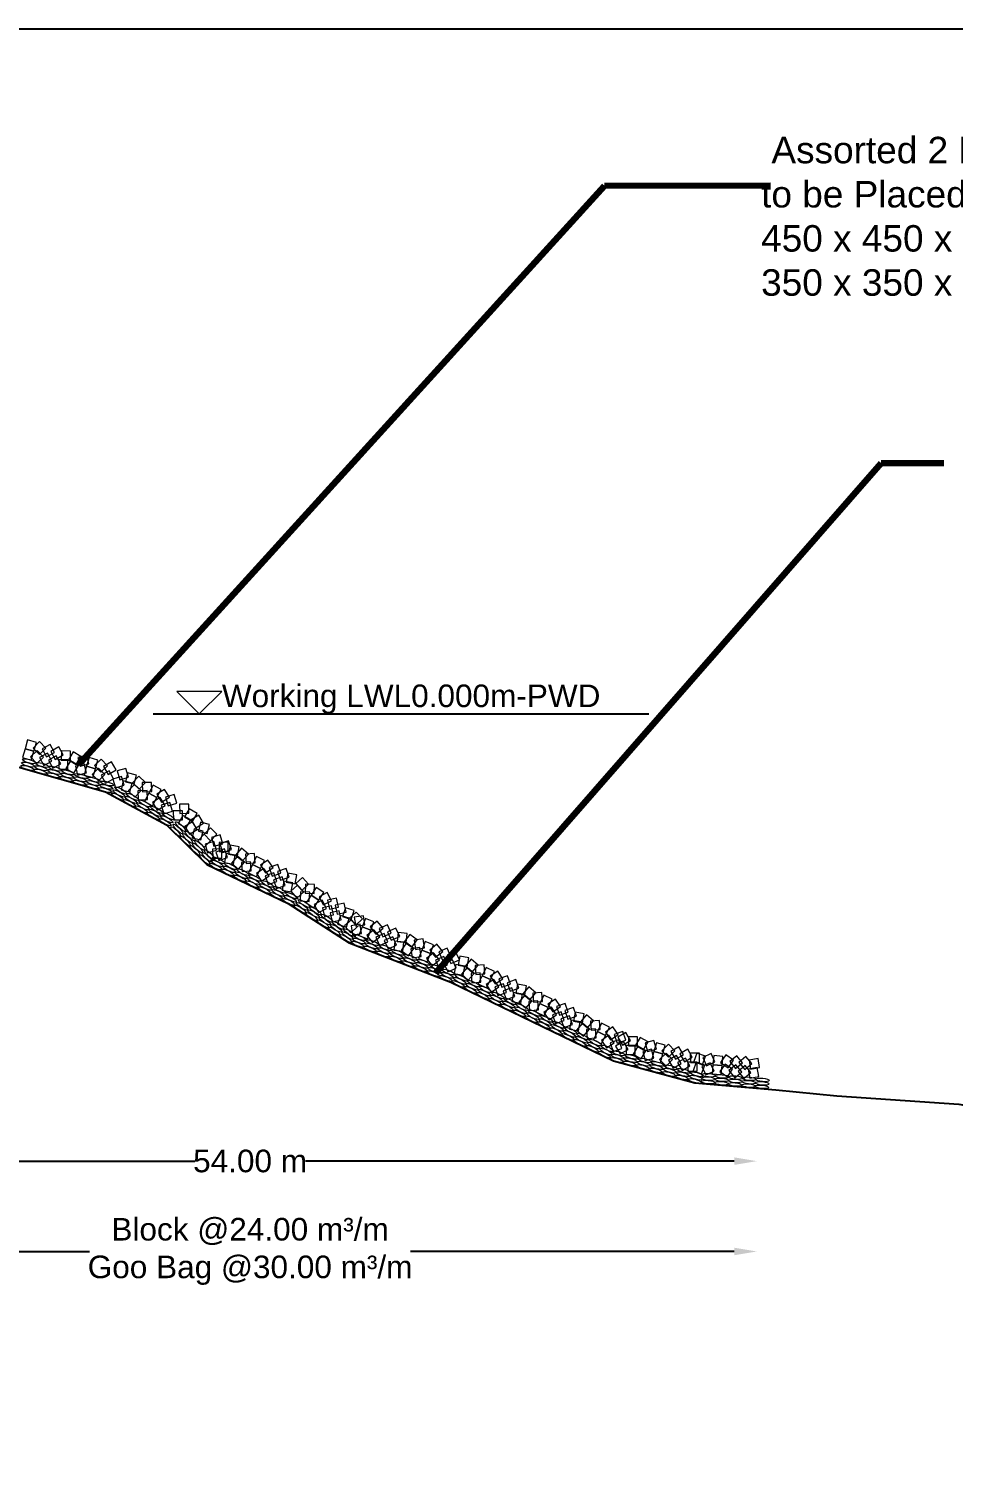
# Model space of a CAD drawing. Header units: inches. Extents: x 66615 to 414904, y -29123 to 90068.
# Drawn here: x 139622 to 141668, y 76529 to 79737 of the extents above; entities that cross this region are included whole.
import ezdxf

# ---------------------------------------------------------------- set-up
doc = ezdxf.new("R2010")
doc.units = ezdxf.units.IN
doc.header["$LTSCALE"] = 7
doc.header["$MEASUREMENT"] = 0
doc.header["$PDMODE"] = 3
for name, color, linetype, lineweight in [('Cross Section Labels', 7, 'Continuous', 9), ('Existing_Bed_Level for Xsection', 7, 'Continuous', 25), ('Long Section Labels', 7, 'Continuous', 9)]:
    doc.layers.add(name, color=color, linetype=linetype, lineweight=lineweight)
doc.styles.get("Standard").update_dxf_attribs({"font": 'arial.ttf'})
doc.dimstyles.new('Appron Lebeling Style', dxfattribs={"dimtxt": 50, "dimasz": 50, "dimexe": 0.18, "dimexo": 0.0625, "dimgap": 0.09, "dimtad": 0, "dimtih": 1, "dimtoh": 1, "dimdec": 4, "dimzin": 0, "dimdsep": 46, "dimtxsty": 'Standard', "dimcen": 0.09, "dimse1": 1, "dimse2": 1, "dimadec": 0, "dimazin": 0, "dimtfac": 1, "dimtdec": 4, "dimtofl": 0, "dimtmove": 0, "dimatfit": 3, "dimfxl": 1, "dimtolj": 1, "dimtzin": 0, "dimarcsym": 0})
doc.dimstyles.get("Standard").update_dxf_attribs({"dimtxt": 0.18, "dimasz": 0.18, "dimexe": 0.18, "dimexo": 0.0625, "dimgap": 0.09, "dimtad": 0, "dimtih": 1, "dimtoh": 1, "dimdec": 4, "dimzin": 0, "dimdsep": 46, "dimtxsty": 'Standard', "dimcen": 0.09, "dimadec": 0, "dimazin": 0, "dimtfac": 1, "dimtdec": 4, "dimtofl": 0, "dimtmove": 0, "dimatfit": 3, "dimfxl": 1, "dimtolj": 1, "dimtzin": 0, "dimarcsym": 0})

# ---------------------------------------------------------------- blocks, each defined once
blk = doc.blocks.new('*D39')
at = {"layer": 'Cross Section Labels', "color": 0, "lineweight": -2, "transparency": 16777216}
for p, q in [((139038.9, 77230.4), (139988.6, 77230.4)), ((141183.4, 77230.4), (140233.7, 77230.4))]:
    blk.add_line(p, q, dxfattribs=at)
at = {"layer": 'Cross Section Labels', "color": 0, "transparency": 16777216}
for points in [[(139038.9, 77238.7), (139038.9, 77222.1), (138988.9, 77230.4)], [(141183.4, 77238.7), (141183.4, 77222.1), (141233.4, 77230.4)]]:
    blk.add_solid(points, dxfattribs=at)
at = {"layer": 'Defpoints', "color": 0, "transparency": 16777216}
for p in [(138988.9, 78220.4), (141233.4, 77392), (141233.4, 77230.4)]:
    blk.add_point(p, dxfattribs=at)
at = {"layer": 'Cross Section Labels', "color": 0, "transparency": 16777216, "insert": (140111.2, 77230.4), "char_height": 50, "attachment_point": 5}
blk.add_mtext('\\A1;54.00 m', dxfattribs=at)
blk = doc.blocks.new('*D40')
at = {"layer": 'Cross Section Labels', "color": 0, "lineweight": -2, "transparency": 16777216}
for p, q in [((139038.9, 77030.4), (139755.5, 77030.4)), ((141183.4, 77030.4), (140466.8, 77030.4))]:
    blk.add_line(p, q, dxfattribs=at)
at = {"layer": 'Cross Section Labels', "color": 0, "transparency": 16777216}
for points in [[(139038.9, 77038.7), (139038.9, 77022.1), (138988.9, 77030.4)], [(141183.4, 77038.7), (141183.4, 77022.1), (141233.4, 77030.4)]]:
    blk.add_solid(points, dxfattribs=at)
at = {"layer": 'Defpoints', "color": 0, "transparency": 16777216}
for p in [(138988.9, 78220.4), (141233.4, 77392), (141233.4, 77030.4)]:
    blk.add_point(p, dxfattribs=at)
at = {"layer": 'Cross Section Labels', "color": 0, "transparency": 16777216, "insert": (140111.2, 77030.4), "char_height": 50, "attachment_point": 5}
blk.add_mtext('\\A1;Block @24.00 m³/m ^JGoo Bag @30.00 m³/m ', dxfattribs=at)

msp = doc.modelspace()

# ---------------------------------------------------------------- linework, layer by layer
msp.add_lwpolyline([(137575.75902, 79736.68441), (147575.75902, 79736.68441), (147575.75902, 72665.68441), (137575.75902, 72665.68441)], close=True)
at = {"layer": 'Cross Section Labels'}
msp.add_lwpolyline([(139998.73673, 78220.38441), (140048.73673, 78270.38441), (139948.73673, 78270.38441)], close=True, dxfattribs=at)
at = {"layer": 'Existing_Bed_Level for Xsection'}
for points in [[(138520.41501, 78312.90057), (138665.75902, 78274.38441), (138890.75902, 78231.18441), (139025.75902, 78216.33441), (139160.75902, 78205.98441), (139250.75902, 78205.53441), (139385.75902, 78163.23441), (139790.75902, 78047.58441), (139925.75902, 77974.68441), (140015.75902, 77887.38441), (140195.75902, 77800.53441), (140330.75902, 77713.68441), (140555.75902, 77626.38441), (140735.75902, 77539.53441), (140915.75902, 77452.23441), (141095.75902, 77404.08441), (141275.75902, 77388.33441), (141410.75902, 77375.28441), (141680.75902, 77356.38441), (141905.75902, 77316.33441), (142265.75902, 77276.28441), (142490.75902, 77236.68441)], [(139896.43303, 78220.38441), (140994.49397, 78220.38441)]]:
    msp.add_lwpolyline(points, dxfattribs=at)
at = {"layer": 'Long Section Labels'}
for points in [[(139632.32965, 78137.75159), (139612.85798, 78143.31184), (139607.29773, 78123.84016), (139626.76941, 78118.27992)], [(139637.8899, 78157.22327), (139618.41822, 78162.78352), (139612.85798, 78143.31184), (139632.32965, 78137.75159)], [(139659.16275, 78144.48173), (139645.07119, 78159.02444), (139630.52848, 78144.93289), (139644.62003, 78130.39017)], [(139668.25446, 78152.91405), (139650.5503, 78143.08423), (139660.38012, 78125.38008), (139678.08428, 78135.20989)], [(139697.55908, 78129.66061), (139687.71517, 78147.35694), (139670.01885, 78137.51302), (139679.86276, 78119.8167)], [(139653.6025, 78125.01005), (139639.51095, 78139.55277), (139624.96823, 78125.46121), (139639.05979, 78110.9185)], [(139662.69421, 78133.44238), (139644.99006, 78123.61256), (139654.81987, 78105.9084), (139672.52403, 78115.73822)], [(139691.99884, 78110.18894), (139682.15492, 78127.88526), (139664.4586, 78118.04135), (139674.30251, 78100.34502)], [(139707.98762, 78118.51504), (139687.74026, 78118.84212), (139687.41318, 78098.59476), (139707.66053, 78098.26768)], [(139713.54786, 78137.98671), (139693.3005, 78138.31379), (139692.97342, 78118.06644), (139713.22078, 78117.73935)], [(139731.06253, 78106.4712), (139713.69552, 78116.88511), (139703.28161, 78099.5181), (139720.64862, 78089.10419)], [(139736.62278, 78125.94288), (139719.25577, 78136.35679), (139708.84186, 78118.98978), (139726.20887, 78108.57587)], [(139749.57263, 78129.18348), (139729.9266, 78124.27472), (139734.83536, 78104.62869), (139754.48139, 78109.53745)], [(139774.19163, 78118.30155), (139754.71995, 78123.8618), (139749.15971, 78104.39012), (139768.63138, 78098.82988)], [(139795.46448, 78105.56001), (139781.37293, 78120.10273), (139766.83021, 78106.01117), (139780.92176, 78091.46846)], [(139804.55619, 78113.99233), (139786.85203, 78104.16252), (139796.68185, 78086.45836), (139814.38601, 78096.28818)], [(139744.01238, 78109.7118), (139724.36635, 78104.80304), (139729.27511, 78085.15701), (139748.92114, 78090.06577)], [(139768.63138, 78098.82988), (139749.15971, 78104.39012), (139743.59946, 78084.91845), (139763.07114, 78079.3582)], [(139789.90424, 78086.08833), (139775.81268, 78100.63105), (139761.26996, 78086.5395), (139775.36152, 78071.99678)], [(139798.99594, 78094.52066), (139781.29179, 78084.69084), (139791.12161, 78066.98668), (139808.82576, 78076.8165)], [(139832.51877, 78062.62989), (139826.71538, 78082.03049), (139807.31478, 78076.22709), (139813.11818, 78056.8265)], [(139842.14054, 78080.44798), (139836.33714, 78099.84857), (139816.93655, 78094.04518), (139822.73994, 78074.64458)], [(139859.54687, 78085.13675), (139839.84468, 78089.81505), (139835.16639, 78070.11287), (139854.86857, 78065.43457)], [(139879.4879, 78068.40772), (139864.77004, 78082.31624), (139850.86152, 78067.59838), (139865.57938, 78053.68985)], [(139849.9251, 78067.31867), (139830.22292, 78071.99697), (139825.54462, 78052.29479), (139845.2468, 78047.61649)], [(139869.86614, 78050.58963), (139855.14828, 78064.49815), (139841.23975, 78049.78029), (139855.95761, 78035.87177)], [(139883.20998, 78050.96638), (139862.96785, 78050.40215), (139863.53207, 78030.16001), (139883.77421, 78030.72424)], [(139892.83175, 78068.78446), (139872.58961, 78068.22024), (139873.15384, 78047.9781), (139893.39598, 78048.54233)], [(139914.5308, 78052.85767), (139896.71272, 78062.47944), (139887.09095, 78044.66136), (139904.90904, 78035.03959)], [(139932.56183, 78035.83524), (139921.93147, 78053.07061), (139904.6961, 78042.44026), (139915.32645, 78025.20489)], [(139904.90904, 78035.03959), (139887.09095, 78044.66136), (139877.46919, 78026.84327), (139895.28727, 78017.22151)], [(139922.94006, 78018.01716), (139912.30971, 78035.25253), (139895.07433, 78024.62218), (139905.70469, 78007.3868)], [(139933.63391, 78024.29448), (139914.2287, 78018.50653), (139920.01665, 77999.10132), (139939.42186, 78004.88927)], [(139943.25568, 78042.11256), (139923.85047, 78036.32462), (139929.63842, 78016.91941), (139949.04363, 78022.70735)], [(139975.75392, 78000.48766), (139975.43752, 78020.73519), (139955.18999, 78020.41879), (139955.50639, 78000.17126)], [(139961.65469, 77985.95238), (139961.33829, 78006.19991), (139941.09076, 78005.88351), (139941.40717, 77985.63598)], [(139979.6802, 77985.73766), (139961.98907, 77995.59091), (139952.13582, 77977.89978), (139969.82695, 77968.04654)], [(139993.77942, 78000.27294), (139976.08829, 78010.12619), (139966.23505, 77992.43506), (139983.92617, 77982.58182)], [(140008.42765, 77978.75702), (139998.04028, 77996.13991), (139980.65738, 77985.75254), (139991.04475, 77968.36965)], [(139994.32842, 77964.22174), (139983.94106, 77981.60463), (139966.55816, 77971.21726), (139976.94553, 77953.83437)], [(140007.27306, 77960.96036), (139987.63849, 77965.91476), (139982.68409, 77946.28019), (140002.31866, 77941.32579)], [(140023.83111, 77939.73908), (140009.29583, 77953.83831), (139995.1966, 77939.30302), (140009.73188, 77925.2038)], [(140021.37228, 77975.49564), (140001.73771, 77980.45005), (139996.78331, 77960.81547), (140016.41788, 77955.86107)], [(140037.93033, 77954.27436), (140023.39505, 77968.37359), (140009.29583, 77953.83831), (140023.83111, 77939.73908)], [(140050.66065, 77932.9948), (140045.11068, 77952.4694), (140025.63607, 77946.91943), (140031.18604, 77927.44482)], [(140036.56143, 77918.45951), (140031.01145, 77937.93412), (140011.53685, 77932.38415), (140017.08682, 77912.90954)], [(140048.55817, 77921.59663), (140028.31039, 77921.29636), (140028.61067, 77901.04858), (140048.85844, 77901.34886)], [(140061.01369, 77902.27914), (140054.33228, 77921.39513), (140035.21628, 77914.71373), (140041.89769, 77895.59773)], [(140062.65739, 77936.13191), (140042.40962, 77935.83164), (140042.70989, 77915.58386), (140062.95767, 77915.88414)], [(140069.81353, 77920.51716), (140063.13212, 77939.63315), (140044.01612, 77932.95174), (140050.69753, 77913.83575)], [(140086.98812, 77925.99422), (140067.09322, 77929.76988), (140063.31757, 77909.87499), (140083.21246, 77906.09933)], [(140107.67075, 77910.19123), (140092.33439, 77923.41465), (140079.11097, 77908.0783), (140094.44733, 77894.85488)], [(140078.18828, 77907.75621), (140058.29338, 77911.53187), (140054.51772, 77891.63697), (140074.41262, 77887.86131)], [(140098.8709, 77891.95321), (140083.53455, 77905.17663), (140070.31113, 77889.84028), (140085.64748, 77876.61686)], [(140112.18372, 77892.93762), (140091.98832, 77891.45159), (140093.47435, 77871.25619), (140113.66975, 77872.74222)], [(140120.98356, 77911.17563), (140100.78816, 77909.68961), (140102.27419, 77889.4942), (140122.46959, 77890.98023)], [(140134.58598, 77878.01615), (140116.34796, 77886.81599), (140107.54812, 77868.57797), (140125.78614, 77859.77813)], [(140143.38582, 77896.25416), (140125.14781, 77905.05401), (140116.34796, 77886.81599), (140134.58598, 77878.01615)], [(140162.17379, 77880.07104), (140150.7691, 77896.80411), (140134.03603, 77885.39942), (140145.44072, 77868.66635)], [(140172.57049, 77886.82914), (140153.44918, 77880.16295), (140160.11536, 77861.04164), (140179.23667, 77867.70783)], [(140153.37395, 77861.83302), (140141.96926, 77878.56609), (140125.23619, 77867.16141), (140136.64088, 77850.42834)], [(140163.77065, 77868.59112), (140144.64934, 77861.92494), (140151.31552, 77842.80363), (140170.43683, 77849.46981)], [(140188.6798, 77840.68024), (140181.99839, 77859.79623), (140162.8824, 77853.11482), (140169.56381, 77833.99883)], [(140197.47965, 77858.91825), (140190.79824, 77878.03425), (140171.68224, 77871.35284), (140178.36365, 77852.23684)], [(140214.65424, 77864.39532), (140194.75934, 77868.17098), (140190.98368, 77848.27608), (140210.87858, 77844.50043)], [(140240.89656, 77843.41298), (140227.28533, 77858.4062), (140212.2921, 77844.79496), (140225.90334, 77829.80174)], [(140205.8544, 77846.15731), (140185.9595, 77849.93296), (140182.18384, 77830.03807), (140202.07874, 77826.26241)], [(140229.94048, 77826.3828), (140216.32925, 77841.37603), (140201.33602, 77827.76479), (140214.94726, 77812.77157)], [(140243.27407, 77825.73809), (140223.04805, 77826.72336), (140222.06279, 77806.49734), (140242.2888, 77805.51208)], [(140254.23015, 77842.76827), (140234.00413, 77843.75353), (140233.01886, 77823.52752), (140253.24488, 77822.54225)], [(140274.64781, 77825.22886), (140257.61763, 77836.18494), (140246.66155, 77819.15476), (140263.69173, 77808.19869)], [(140291.32439, 77806.8775), (140282.04309, 77824.87527), (140264.04532, 77815.59397), (140273.32662, 77797.59619)], [(140263.69173, 77808.19869), (140246.66155, 77819.15476), (140235.70547, 77802.12459), (140252.73565, 77791.16851)], [(140280.36831, 77789.84732), (140271.08701, 77807.8451), (140253.08924, 77798.5638), (140262.37054, 77780.56602)], [(140291.51086, 77795.28855), (140271.71988, 77791.00139), (140276.00704, 77771.21041), (140295.79802, 77775.49757)], [(140302.46694, 77812.31872), (140282.67596, 77808.03157), (140286.96312, 77788.24059), (140306.7541, 77792.52774)], [(140323.79044, 77781.58125), (140319.48753, 77801.36881), (140299.69997, 77797.0659), (140304.00288, 77777.27834)], [(140341.50434, 77784.9253), (140322.21757, 77791.09646), (140316.04642, 77771.80969), (140335.33318, 77765.63854)], [(140312.83436, 77764.55108), (140308.53145, 77784.33864), (140288.74389, 77780.03572), (140293.0468, 77760.24817)], [(140330.54826, 77767.89513), (140311.26149, 77774.06628), (140305.09034, 77754.77952), (140324.3771, 77748.60836)], [(140349.1517, 77749.69025), (140335.54047, 77764.68347), (140320.54724, 77751.07224), (140334.15848, 77736.07901)], [(140360.10778, 77766.72042), (140346.49655, 77781.71365), (140331.50332, 77768.10241), (140345.11456, 77753.10919)], [(140362.08892, 77773.55985), (140342.07511, 77770.47606), (140345.15891, 77750.46224), (140365.17272, 77753.54604)], [(140385.60453, 77760.46299), (140366.72577, 77767.78795), (140359.40082, 77748.90919), (140378.27957, 77741.58423)], [(140405.61735, 77745.82167), (140392.92089, 77761.59705), (140377.14552, 77748.9006), (140389.84197, 77733.12522)], [(140354.76397, 77754.6811), (140334.75015, 77751.5973), (140337.83395, 77731.58349), (140357.84776, 77734.66728)], [(140378.27957, 77741.58423), (140359.40082, 77748.90919), (140352.07586, 77730.03043), (140370.95462, 77722.70548)], [(140398.29239, 77726.94291), (140385.59594, 77742.71829), (140369.82056, 77730.02184), (140382.51701, 77714.24646)], [(140408.12007, 77734.50465), (140389.588, 77726.34226), (140397.75039, 77707.81018), (140416.28247, 77715.97257)], [(140415.44503, 77753.38341), (140396.91295, 77745.22102), (140405.07535, 77726.68894), (140423.60742, 77734.85133)], [(140435.16535, 77708.65825), (140426.9882, 77727.18382), (140408.46263, 77719.00667), (140416.63978, 77700.4811)], [(140442.49031, 77727.537), (140434.31316, 77746.06258), (140415.78759, 77737.88543), (140423.96473, 77719.35986)], [(140459.17616, 77734.35956), (140439.0444, 77736.54471), (140436.85925, 77716.41295), (140456.99101, 77714.22781)], [(140481.0475, 77720.24751), (140464.71025, 77732.21233), (140452.74543, 77715.87509), (140469.08267, 77703.91027)], [(140451.8512, 77715.48081), (140431.71944, 77717.66595), (140429.5343, 77697.5342), (140449.66605, 77695.34905)], [(140473.72254, 77701.36875), (140457.3853, 77713.33358), (140445.42047, 77696.99634), (140461.75771, 77685.03151)], [(140486.91527, 77703.40639), (140466.90146, 77700.32259), (140469.98525, 77680.30878), (140489.99907, 77683.39258)], [(140494.24023, 77722.28515), (140474.22642, 77719.20135), (140477.31021, 77699.18754), (140497.32402, 77702.27133)], [(140510.43088, 77690.30953), (140491.55212, 77697.63449), (140484.22716, 77678.75573), (140503.10592, 77671.43077)], [(140517.75584, 77709.18828), (140498.87708, 77716.51324), (140491.55212, 77697.63449), (140510.43088, 77690.30953)], [(140537.76865, 77694.54696), (140525.0722, 77710.32234), (140509.29682, 77697.62589), (140521.99327, 77681.85051)], [(140547.59633, 77702.1087), (140529.06426, 77693.94631), (140537.22665, 77675.41423), (140555.75873, 77683.57663)], [(140574.64161, 77676.2623), (140566.46446, 77694.78787), (140547.93889, 77686.61072), (140556.11604, 77668.08515)], [(140530.44369, 77675.66821), (140517.74724, 77691.44359), (140501.97186, 77678.74713), (140514.66831, 77662.97175)], [(140540.27138, 77683.22995), (140521.7393, 77675.06755), (140529.90169, 77656.53548), (140548.43377, 77664.69787)], [(140567.31665, 77657.38354), (140559.1395, 77675.90911), (140540.61393, 77667.73197), (140548.79108, 77649.20639)], [(140586.9145, 77661.8458), (140567.01961, 77665.62146), (140563.24395, 77645.72657), (140583.13884, 77641.95091)], [(140595.71435, 77680.08382), (140575.81945, 77683.85948), (140572.04379, 77663.96458), (140591.93869, 77660.18892)], [(140616.39697, 77664.28082), (140601.06062, 77677.50424), (140587.8372, 77662.16789), (140603.17355, 77648.94447)], [(140629.70979, 77665.26523), (140609.51439, 77663.7792), (140611.00042, 77643.5838), (140631.19582, 77645.06983)], [(140607.59713, 77646.04281), (140592.26078, 77659.26623), (140579.03736, 77643.92987), (140594.37371, 77630.70646)], [(140620.90995, 77647.02721), (140600.71454, 77645.54118), (140602.20057, 77625.34578), (140622.39597, 77626.83181)], [(140643.31221, 77632.10574), (140625.07419, 77640.90559), (140616.27435, 77622.66757), (140634.51236, 77613.86772)], [(140652.11205, 77650.34376), (140633.87403, 77659.1436), (140625.07419, 77640.90559), (140643.31221, 77632.10574)], [(140662.10017, 77615.92262), (140650.69549, 77632.65569), (140633.96242, 77621.251), (140645.3671, 77604.51793)], [(140670.90001, 77634.16064), (140659.49533, 77650.89371), (140642.76226, 77639.48902), (140654.16694, 77622.75595)], [(140681.29672, 77640.91873), (140662.17541, 77634.25255), (140668.84159, 77615.13124), (140687.9629, 77621.79742)], [(140706.20587, 77613.00785), (140699.52446, 77632.12384), (140680.40847, 77625.44244), (140687.08988, 77606.32644)], [(140672.49687, 77622.68072), (140653.37556, 77616.01453), (140660.04175, 77596.89322), (140679.16306, 77603.55941)], [(140697.40603, 77594.76983), (140690.72462, 77613.88583), (140671.60863, 77607.20442), (140678.29003, 77588.08842)], [(140714.58062, 77600.2469), (140694.68573, 77604.02256), (140690.91007, 77584.12766), (140710.80496, 77580.352)], [(140723.38046, 77618.48492), (140703.48557, 77622.26058), (140699.70991, 77602.36568), (140719.60481, 77598.59002)], [(140735.26325, 77584.44391), (140719.92689, 77597.66732), (140706.70348, 77582.33097), (140722.03983, 77569.10755)], [(140744.06309, 77602.68192), (140728.72674, 77615.90534), (140715.50332, 77600.56899), (140730.83967, 77587.34557)], [(140757.37591, 77603.66633), (140737.18051, 77602.1803), (140738.66653, 77581.9849), (140758.86194, 77583.47093)], [(140779.87777, 77588.65558), (140761.65762, 77597.49235), (140752.82085, 77579.2722), (140771.041, 77570.43543)], [(140748.57606, 77585.42831), (140728.38066, 77583.94228), (140729.86669, 77563.74688), (140750.06209, 77565.23291)], [(140771.041, 77570.43543), (140752.82085, 77579.2722), (140743.98407, 77561.05205), (140762.20423, 77552.21527)], [(140789.79614, 77554.21427), (140778.42538, 77570.97041), (140761.66924, 77559.59965), (140773.04, 77542.84351)], [(140798.63291, 77572.43443), (140787.26215, 77589.19057), (140770.50601, 77577.8198), (140781.87677, 77561.06366)], [(140809.04329, 77579.17144), (140789.90851, 77572.54401), (140796.53594, 77553.40924), (140815.67072, 77560.03667)], [(140833.89585, 77551.21015), (140827.25318, 77570.33965), (140808.12369, 77563.69698), (140814.76635, 77544.56749)], [(140800.20651, 77560.95129), (140781.07174, 77554.32386), (140787.69917, 77535.18908), (140806.83394, 77541.81652)], [(140825.05907, 77532.99), (140818.4164, 77552.1195), (140799.28691, 77545.47683), (140805.92958, 77526.34734)], [(140842.24473, 77538.43227), (140822.35752, 77542.24822), (140818.54156, 77522.36102), (140838.42877, 77518.54506)], [(140851.0815, 77556.65242), (140831.19429, 77560.46837), (140827.37834, 77540.58117), (140847.26554, 77536.76521)], [(140862.89529, 77522.5874), (140847.58576, 77535.84186), (140834.3313, 77520.53233), (140849.64083, 77507.27787)], [(140871.73207, 77540.80755), (140856.42254, 77554.06202), (140843.16807, 77538.75249), (140858.4776, 77525.49802)], [(140885.04685, 77541.76499), (140864.84848, 77540.31988), (140866.29359, 77520.12151), (140886.49196, 77521.56662)], [(140907.41884, 77526.79816), (140889.19868, 77535.63494), (140880.36191, 77517.41478), (140898.58206, 77508.57801)], [(140876.21008, 77523.54484), (140856.01171, 77522.09972), (140857.45682, 77501.90135), (140877.65519, 77503.34647)], [(140898.58206, 77508.57801), (140880.36191, 77517.41478), (140871.52514, 77499.19463), (140889.74529, 77490.35786)], [(140917.3372, 77492.35686), (140905.96644, 77509.113), (140889.2103, 77497.74224), (140900.58106, 77480.9861)], [(140926.17398, 77510.57701), (140914.80321, 77527.33315), (140898.04707, 77515.96239), (140909.41784, 77499.20625)], [(140936.58435, 77517.31403), (140917.44957, 77510.6866), (140924.07701, 77491.55182), (140943.21178, 77498.17925)], [(140953.59596, 77497.31884), (140943.45663, 77514.84757), (140925.9279, 77504.70824), (140936.06723, 77487.17951)], [(140969.44284, 77505.91193), (140949.19285, 77505.89938), (140949.2054, 77485.64938), (140969.45539, 77485.66193)], [(140992.71651, 77494.2568), (140975.17728, 77504.37797), (140965.05612, 77486.83874), (140982.59534, 77476.71757)], [(140927.74758, 77499.09388), (140908.6128, 77492.46645), (140915.24023, 77473.33167), (140934.37501, 77479.9591)], [(140948.36307, 77477.75665), (140938.22374, 77495.28538), (140920.69501, 77485.14605), (140930.83434, 77467.61732)], [(140964.20996, 77486.34974), (140943.95996, 77486.33719), (140943.97251, 77466.08719), (140964.22251, 77466.09974)], [(140987.48362, 77474.69461), (140969.9444, 77484.81577), (140959.82323, 77467.27655), (140977.36246, 77457.15538)], [(141000.3773, 77478.15194), (140980.81636, 77472.91437), (140986.05394, 77453.35343), (141005.61488, 77458.59101)], [(141005.61019, 77497.71414), (140986.04925, 77492.47657), (140991.28682, 77472.91563), (141010.84776, 77478.1532)], [(141025.17535, 77467.68446), (141005.61316, 77472.91734), (141000.38027, 77453.35515), (141019.94247, 77448.12226)], [(141030.40824, 77487.24665), (141010.84605, 77492.47954), (141005.61316, 77472.91734), (141025.17535, 77467.68446)], [(141046.65891, 77455.30149), (141032.32543, 77469.60582), (141018.0211, 77455.27234), (141032.35458, 77440.96801)], [(141051.8918, 77474.86368), (141037.55832, 77489.16801), (141023.25399, 77474.83453), (141037.58747, 77460.5302)], [(141060.8408, 77483.44731), (141043.304, 77473.32194), (141053.42937, 77455.78514), (141070.96617, 77465.91051)], [(141090.53131, 77460.68863), (141080.39198, 77478.21737), (141062.86325, 77468.07804), (141073.00258, 77450.5493)], [(141106.3782, 77469.28172), (141086.1282, 77469.26917), (141086.14075, 77449.01918), (141106.39075, 77449.03173)], [(141119.86468, 77462.68823), (141100.83737, 77469.61817), (141093.90743, 77450.59086), (141112.93474, 77443.66092)], [(141055.60792, 77463.88511), (141038.07111, 77453.75975), (141048.19648, 77436.22294), (141065.73328, 77446.34831)], [(141085.29842, 77441.12644), (141075.15909, 77458.65517), (141057.63036, 77448.51584), (141067.76969, 77430.98711)], [(141101.14531, 77449.71953), (141080.89531, 77449.70698), (141080.90786, 77429.45698), (141101.15786, 77429.46953)], [(141118.09955, 77442.5153), (141099.07224, 77449.44524), (141092.1423, 77430.41793), (141111.16961, 77423.488)], [(141130.19941, 77448.15387), (141111.84146, 77439.60705), (141120.38828, 77421.2491), (141138.74623, 77429.79592)], [(141131.96454, 77468.3268), (141113.60659, 77459.77997), (141122.15341, 77441.42202), (141140.51136, 77449.96885)], [(141156.4358, 77442.14025), (141136.26287, 77443.90538), (141134.49774, 77423.73246), (141154.67066, 77421.96733)], [(141158.20093, 77462.31318), (141138.028, 77464.07831), (141136.26287, 77443.90538), (141156.4358, 77442.14025)], [(141179.7396, 77433.66596), (141163.14495, 77445.27114), (141151.53978, 77428.67649), (141168.13443, 77417.07131)], [(141181.50473, 77453.83889), (141164.91008, 77465.44406), (141153.30491, 77448.84941), (141169.89956, 77437.24424)], [(141187.06643, 77443.67001), (141171.5487, 77430.65991), (141184.5588, 77415.14218), (141200.07653, 77428.15228)], [(141188.83156, 77463.84293), (141173.31383, 77450.83283), (141186.32393, 77435.31511), (141201.84166, 77448.3252)], [(141220.25044, 77426.39851), (141207.22799, 77441.90587), (141191.72063, 77428.88342), (141204.74308, 77413.37606)], [(141222.01557, 77446.57143), (141208.99312, 77462.07879), (141193.48576, 77449.05634), (141206.50821, 77433.54898)], [(141234.36923, 77437.60676), (141214.42754, 77434.0866), (141217.94769, 77414.14491), (141237.88938, 77417.66507)], [(141236.13436, 77457.77968), (141216.19267, 77454.25953), (141219.71282, 77434.31784), (141239.65451, 77437.83799)]]:
    msp.add_lwpolyline(points, close=True, dxfattribs=at)
for centre, major_axis in [((139619.74157, 78108.35307), (14.40039, -4.11211)), ((139621.84211, 78115.70904), (14.40039, -4.11211)), ((139650.64288, 78107.48482), (14.40039, -4.11211)), ((139617.64104, 78100.99711), (14.40039, -4.11211)), ((139646.44181, 78092.77289), (14.40039, -4.11211)), ((139648.54235, 78100.12885), (14.40039, -4.11211)), ((139675.24258, 78084.54867), (14.40039, -4.11211)), ((139677.34312, 78091.90463), (14.40039, -4.11211)), ((139679.44366, 78099.2606), (14.40039, -4.11211)), ((139704.04335, 78076.32445), (14.40039, -4.11211)), ((139706.14389, 78083.68041), (14.40039, -4.11211)), ((139708.24443, 78091.03638), (14.40039, -4.11211)), ((139734.94466, 78075.45619), (14.40039, -4.11211)), ((139737.0452, 78082.81216), (14.40039, -4.11211)), ((139765.84597, 78074.58794), (14.40039, -4.11211)), ((139732.84413, 78068.10023), (14.40039, -4.11211)), ((139761.6449, 78059.876), (14.40039, -4.11211)), ((139763.74544, 78067.23197), (14.40039, -4.11211)), ((139790.44567, 78051.65178), (14.40039, -4.11211)), ((139792.54621, 78059.00775), (14.40039, -4.11211)), ((139794.64675, 78066.36372), (14.40039, -4.11211)), ((139817.68358, 78037.39221), (13.17746, -7.11583)), ((139821.31847, 78044.12349), (13.17746, -7.11583)), ((139824.95336, 78050.85476), (13.17746, -7.11583)), ((139844.0385, 78023.16055), (13.17746, -7.11583)), ((139847.67339, 78029.89183), (13.17746, -7.11583)), ((139851.30828, 78036.6231), (13.17746, -7.11583)), ((139870.39343, 78008.92889), (13.17746, -7.11583)), ((139874.02832, 78015.66017), (13.17746, -7.11583)), ((139877.66321, 78022.39144), (13.17746, -7.11583)), ((139904.01813, 78008.15978), (13.17746, -7.11583)), ((139896.74836, 77994.69723), (13.17746, -7.11583)), ((139900.38325, 78001.42851), (13.17746, -7.11583)), ((139923.10328, 77980.46557), (13.17746, -7.11583)), ((139926.73817, 77987.19685), (13.17746, -7.11583)), ((139930.37306, 77993.92812), (13.17746, -7.11583)), ((139956.92521, 77971.09743), (10.74965, -10.42716)), ((139946.27246, 77960.11522), (10.74965, -10.42716)), ((139951.59883, 77965.60633), (10.74965, -10.42716)), ((139967.77176, 77939.2609), (10.74965, -10.42716)), ((139973.09813, 77944.75201), (10.74965, -10.42716)), ((139978.4245, 77950.24312), (10.74965, -10.42716)), ((139989.27105, 77918.40659), (10.74965, -10.42716)), ((139994.59743, 77923.89769), (10.74965, -10.42716)), ((139999.9238, 77929.3888), (10.74965, -10.42716)), ((140021.4231, 77908.53448), (10.74965, -10.42716)), ((140010.77035, 77897.55227), (10.74965, -10.42716)), ((140016.09672, 77903.04338), (10.74965, -10.42716)), ((140034.79616, 77882.44596), (13.48803, -6.50797)), ((140038.12055, 77889.33587), (13.48803, -6.50797)), ((140041.44494, 77896.22579), (13.48803, -6.50797)), ((140068.42099, 77883.20985), (13.48803, -6.50797)), ((140061.77222, 77869.43001), (13.48803, -6.50797)), ((140065.0966, 77876.31993), (13.48803, -6.50797)), ((140088.74827, 77856.41407), (13.48803, -6.50797)), ((140092.07266, 77863.30398), (13.48803, -6.50797)), ((140095.39704, 77870.1939), (13.48803, -6.50797)), ((140119.04871, 77850.28804), (13.48803, -6.50797)), ((140122.3731, 77857.17796), (13.48803, -6.50797)), ((140115.72433, 77843.39812), (13.48803, -6.50797)), ((140142.70038, 77830.38217), (13.48803, -6.50797)), ((140146.02476, 77837.27209), (13.48803, -6.50797)), ((140149.34915, 77844.16201), (13.48803, -6.50797)), ((140169.67643, 77817.36623), (13.48803, -6.50797)), ((140173.00082, 77824.25615), (13.48803, -6.50797)), ((140176.3252, 77831.14606), (13.48803, -6.50797)), ((140203.30126, 77818.13012), (13.48803, -6.50797)), ((140196.65249, 77804.35028), (13.48803, -6.50797)), ((140199.97687, 77811.2402), (13.48803, -6.50797)), ((140222.3002, 77788.00776), (12.59476, -8.10263)), ((140226.43917, 77794.44138), (12.59476, -8.10263)), ((140230.57813, 77800.875), (12.59476, -8.10263)), ((140255.76765, 77784.66975), (12.59476, -8.10263)), ((140247.48972, 77771.8025), (12.59476, -8.10263)), ((140251.62869, 77778.23613), (12.59476, -8.10263)), ((140272.67924, 77755.59725), (12.59476, -8.10263)), ((140276.81821, 77762.03087), (12.59476, -8.10263)), ((140280.95717, 77768.46449), (12.59476, -8.10263)), ((140306.14669, 77752.25923), (12.59476, -8.10263)), ((140297.86876, 77739.39199), (12.59476, -8.10263)), ((140302.00773, 77745.82561), (12.59476, -8.10263)), ((140323.05829, 77723.18673), (12.59476, -8.10263)), ((140327.19725, 77729.62035), (12.59476, -8.10263)), ((140331.33621, 77736.05397), (12.59476, -8.10263)), ((140354.77007, 77724.88225), (13.96189, -5.41721)), ((140349.23565, 77710.6183), (13.96189, -5.41721)), ((140352.00286, 77717.75028), (13.96189, -5.41721)), ((140377.15943, 77699.78388), (13.96189, -5.41721)), ((140379.92664, 77706.91585), (13.96189, -5.41721)), ((140382.69385, 77714.04783), (13.96189, -5.41721)), ((140405.08321, 77688.94945), (13.96189, -5.41721)), ((140407.85042, 77696.08143), (13.96189, -5.41721)), ((140410.61763, 77703.2134), (13.96189, -5.41721)), ((140438.54141, 77692.37897), (13.96189, -5.41721)), ((140433.00699, 77678.11502), (13.96189, -5.41721)), ((140435.7742, 77685.247), (13.96189, -5.41721)), ((140460.93077, 77667.2806), (13.96189, -5.41721)), ((140463.69798, 77674.41257), (13.96189, -5.41721)), ((140466.46519, 77681.54455), (13.96189, -5.41721)), ((140488.85455, 77656.44617), (13.96189, -5.41721)), ((140491.62176, 77663.57815), (13.96189, -5.41721)), ((140494.38897, 77670.71012), (13.96189, -5.41721)), ((140522.31275, 77659.87569), (13.96189, -5.41721)), ((140516.77833, 77645.61174), (13.96189, -5.41721)), ((140519.54554, 77652.74372), (13.96189, -5.41721)), ((140544.70212, 77634.77732), (13.96189, -5.41721)), ((140547.46932, 77641.90929), (13.96189, -5.41721)), ((140550.23653, 77649.04127), (13.96189, -5.41721)), ((140572.37899, 77622.61225), (13.48803, -6.50797)), ((140575.70337, 77629.50216), (13.48803, -6.50797)), ((140579.02776, 77636.39208), (13.48803, -6.50797)), ((140606.00381, 77623.37614), (13.48803, -6.50797)), ((140599.35504, 77609.5963), (13.48803, -6.50797)), ((140602.67942, 77616.48622), (13.48803, -6.50797)), ((140626.33109, 77596.58035), (13.48803, -6.50797)), ((140629.65548, 77603.47027), (13.48803, -6.50797)), ((140632.97986, 77610.36019), (13.48803, -6.50797)), ((140656.63153, 77590.45433), (13.48803, -6.50797)), ((140659.95592, 77597.34424), (13.48803, -6.50797)), ((140653.30715, 77583.56441), (13.48803, -6.50797)), ((140680.2832, 77570.54846), (13.48803, -6.50797)), ((140683.60759, 77577.43838), (13.48803, -6.50797)), ((140686.93197, 77584.3283), (13.48803, -6.50797)), ((140707.25925, 77557.53252), (13.48803, -6.50797)), ((140710.58364, 77564.42243), (13.48803, -6.50797)), ((140713.90802, 77571.31235), (13.48803, -6.50797)), ((140740.88408, 77558.29641), (13.48803, -6.50797)), ((140734.23531, 77544.51657), (13.48803, -6.50797)), ((140737.55969, 77551.40649), (13.48803, -6.50797)), ((140761.19503, 77531.44908), (13.47481, -6.53529)), ((140764.53337, 77538.33225), (13.47481, -6.53529)), ((140767.87171, 77545.21541), (13.47481, -6.53529)), ((140791.483, 77525.26168), (13.47481, -6.53529)), ((140794.82133, 77532.14484), (13.47481, -6.53529)), ((140788.14466, 77518.37851), (13.47481, -6.53529)), ((140815.09429, 77505.30794), (13.47481, -6.53529)), ((140818.43263, 77512.19111), (13.47481, -6.53529)), ((140821.77096, 77519.07427), (13.47481, -6.53529)), ((140845.38226, 77499.12054), (13.47481, -6.53529)), ((140848.72059, 77506.0037), (13.47481, -6.53529)), ((140875.67022, 77492.93313), (13.47481, -6.53529)), ((140842.04392, 77492.23737), (13.47481, -6.53529)), ((140868.99355, 77479.1668), (13.47481, -6.53529)), ((140872.33188, 77486.04997), (13.47481, -6.53529)), ((140895.94318, 77466.09623), (13.47481, -6.53529)), ((140899.28151, 77472.9794), (13.47481, -6.53529)), ((140902.61985, 77479.86256), (13.47481, -6.53529)), ((140926.56832, 77469.14036), (14.46733, -3.87001)), ((140922.61458, 77454.36004), (14.46733, -3.87001)), ((140924.59145, 77461.7502), (14.46733, -3.87001)), ((140951.54924, 77446.62002), (14.46733, -3.87001)), ((140953.5261, 77454.01018), (14.46733, -3.87001)), ((140955.50297, 77461.40034), (14.46733, -3.87001)), ((140980.48389, 77438.88), (14.46733, -3.87001)), ((140982.46076, 77446.27016), (14.46733, -3.87001)), ((140984.43763, 77453.66032), (14.46733, -3.87001)), ((141009.41855, 77431.13998), (14.46733, -3.87001)), ((141011.39542, 77438.53014), (14.46733, -3.87001)), ((141013.37229, 77445.9203), (14.46733, -3.87001)), ((141040.33008, 77430.79012), (14.46733, -3.87001)), ((141042.30694, 77438.18028), (14.46733, -3.87001)), ((141038.35321, 77423.39995), (14.46733, -3.87001)), ((141067.28786, 77415.65993), (14.46733, -3.87001)), ((141069.26473, 77423.0501), (14.46733, -3.87001)), ((141071.2416, 77430.44026), (14.46733, -3.87001)), ((141096.22252, 77407.91991), (14.46733, -3.87001)), ((141098.19939, 77415.31007), (14.46733, -3.87001)), ((141100.17626, 77422.70024), (14.46733, -3.87001)), ((141125.38911, 77405.33139), (14.919, -1.30541)), ((141126.05593, 77412.95228), (14.919, -1.30541)), ((141126.72276, 77420.57316), (14.919, -1.30541)), ((141155.2271, 77402.72057), (14.919, -1.30541)), ((141155.89393, 77410.34145), (14.919, -1.30541)), ((141156.56076, 77417.96233), (14.919, -1.30541)), ((141185.0651, 77400.10974), (14.919, -1.30541)), ((141185.73192, 77407.73063), (14.919, -1.30541)), ((141186.39875, 77415.35151), (14.919, -1.30541)), ((141215.56992, 77405.1198), (14.919, -1.30541)), ((141216.23674, 77412.74068), (14.919, -1.30541)), ((141245.40791, 77402.50898), (14.919, -1.30541)), ((141246.07474, 77410.12986), (14.919, -1.30541)), ((141214.90309, 77397.49892), (14.919, -1.30541)), ((141244.74108, 77394.8881), (14.919, -1.30541))]:
    msp.add_ellipse(centre, major_axis=major_axis, ratio=0.255, dxfattribs=at)

# ---------------------------------------------------------------- texts
at = {"color": 0, "linetype": 'Continuous', "lineweight": -3, "ltscale": 0.5, "insert": (141242.8873, 79497.98031), "char_height": 58.6325814, "width": 3473.7105539, "attachment_point": 1}
msp.add_mtext(' Assorted 2 Layers (minimum) C.C Blocks (including block at Key) @ 24.0 m³/m (excluding void) to be Placed / dumped at or below Working LWL as shown. \\P{\\C256;450 x 450 x 450-------- - 60 % by volume^J350 x 350 x 350-------- - 40 % by volume}', dxfattribs=at)
at = {"layer": 'Cross Section Labels', "insert": (140048.73673, 78220.38441), "char_height": 50, "attachment_point": 7}
msp.add_mtext('Working LWL0.000m-PWD', dxfattribs=at)

# ---------------------------------------------------------------- dimensions: what is measured, and where the dimension line sits
at = {"layer": 'Cross Section Labels'}
for base, text, picture, middle in [((141233.36187, 77230.38441), '54.00 m', '*D39', (140111.15136, 77230.38441)), ((141233.36187, 77030.38441), 'Block @24.00 m³/m ^JGoo Bag @30.00 m³/m ', '*D40', (140111.15136, 77030.38441))]:
    dim = msp.add_linear_dim(base=base, p1=(138988.94084, 78220.38441), p2=(141233.36187, 77392.04416), text=text, dimstyle='Appron Lebeling Style', dxfattribs=at)
    dim.commit()
    dim.dimension.update_dxf_attribs({"geometry": picture, "text_midpoint": middle})

# ---------------------------------------------------------------- leaders
at = {"color": 0, "linetype": 'Continuous', "lineweight": -3, "ltscale": 0.5}
for points in [[(139730.96848, 78107.84042), (140896.41624, 79389.54982), (141263.3796, 79390.04048)], [(140521.84023, 77646.17935), (141508.83753, 78775.78009), (141647.35292, 78775.78009)]]:
    msp.add_leader(points, dimstyle='Standard', override={"dimtxt": 0.9, "dimasz": 0.7, "dimclrd": 7, "dimclre": 7, "dimclrt": 7, "dimlwd": 65535, "dimlwe": 65535}, dxfattribs=at)

doc.saveas('drawing.dxf')
